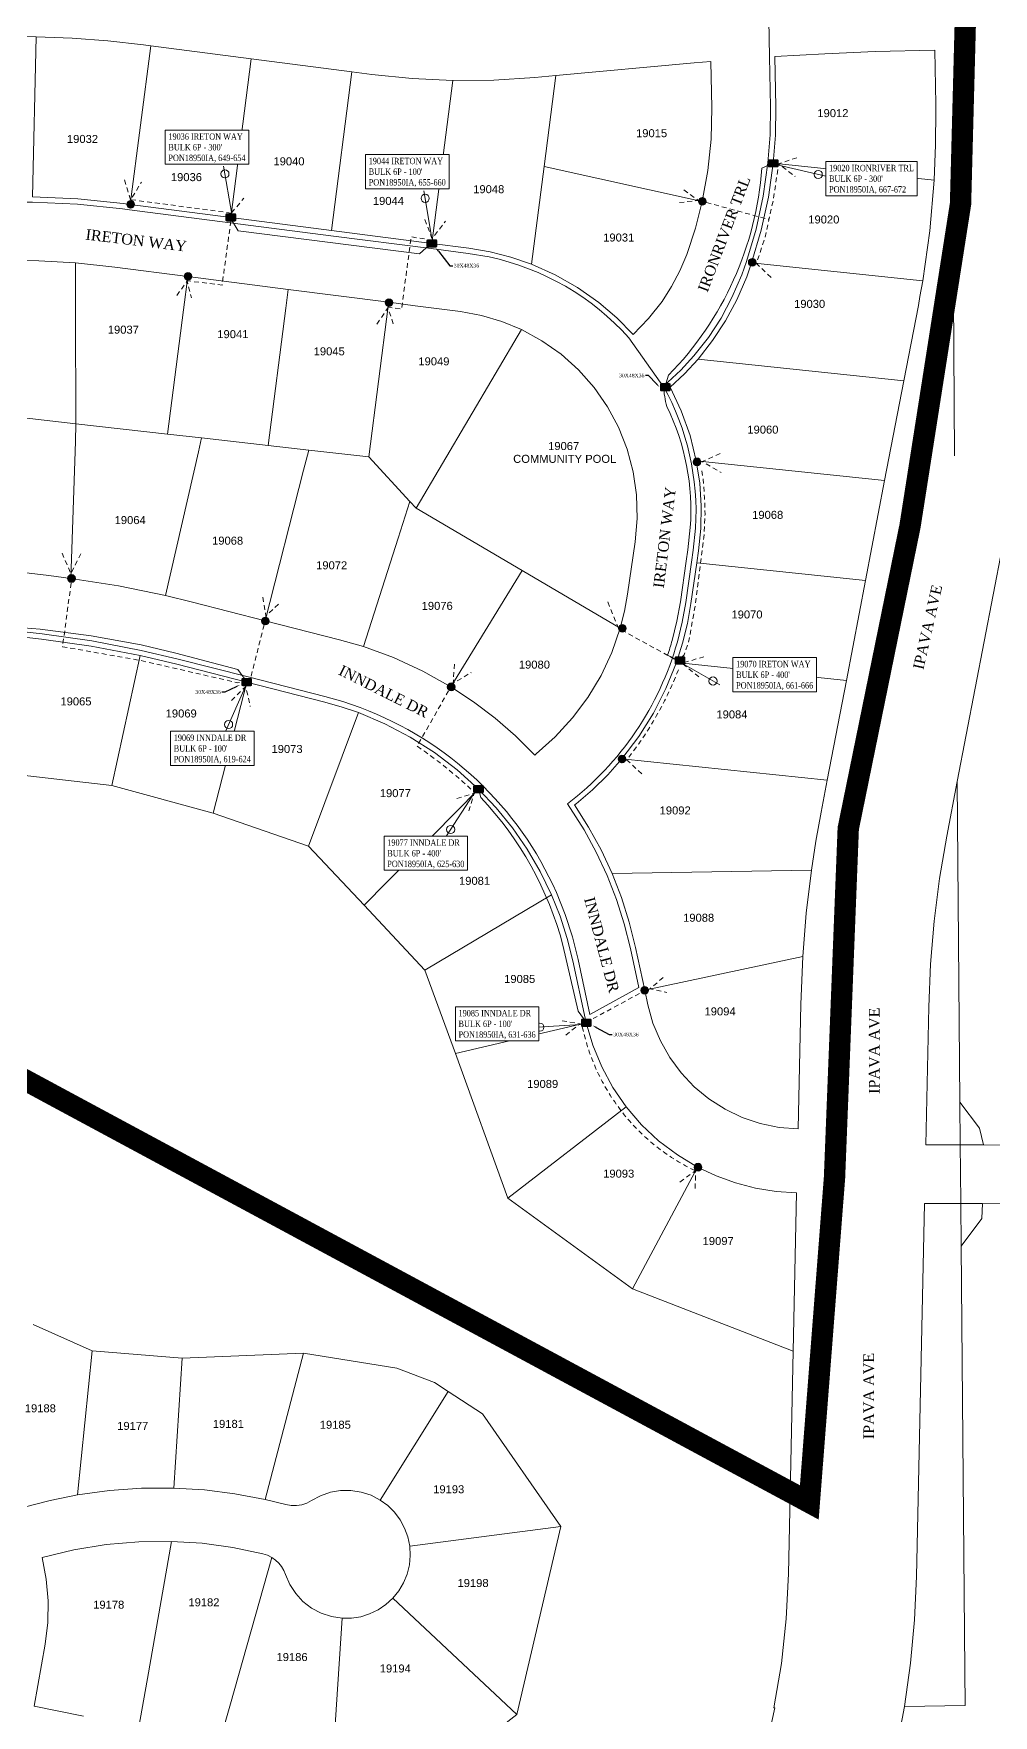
# Model space of a CAD drawing. Header units: feet. Extents: x 865220 to 2821149, y -2240498 to 944432.
# Drawn here: x 2816830 to 2817729, y 937911 to 939487 of the extents above; entities that cross this region are included whole.
import ezdxf
from ezdxf import colors
from ezdxf.entities.mleader import LeaderData, LeaderLine
from ezdxf.enums import TextEntityAlignment as Align
from ezdxf.lldxf.tags import DXFTag
from ezdxf.math import Vec2, Vec3

# ---------------------------------------------------------------- set-up
doc = ezdxf.new("R2010")
doc.units = ezdxf.units.FT
doc.header["$LTSCALE"] = 0.015
doc.header["$MEASUREMENT"] = 0
doc.linetypes.add('DASHED', pattern=[5, 3, -2])
for name, color, linetype in [('144B', 112, '144B'), ('48I', 112, '48I'), ('Dakota County Addresses', 7, 'Continuous'), ('Dakota County Parcels', 7, 'Continuous'), ('DETAIL', 7, 'Continuous'), ('DROP BURIED', 7, 'DASHED'), ('STREET NAME', 7, 'Continuous'), ('TAIL', 1, 'MST'), ('TELEPHONE STRUCT-PROP', 6, 'Continuous'), ('TERMINALS', 7, 'Continuous')]:
    doc.layers.add(name, color=color, linetype=linetype)
doc.layers.add('RUNNING LINE (UNDERGROUND)', color=10, linetype='Continuous', lineweight=40)
doc.layers.add('WORK BOUNDARY', color=110, linetype='Continuous', lineweight=40)
doc.styles.add('Dimensions 100', font='arial.ttf')
doc.styles.add('Line', font='txt.shx', dxfattribs={"height": 3})
doc.styles.add('SIMPLEX', font='times.ttf', dxfattribs={"width": 0.8})
doc.styles.get("Standard").update_dxf_attribs({"font": 'times.ttf'})
doc.styles.add('Utilities', font='arial.ttf', dxfattribs={"height": 2.5})
tags = doc.linetypes.add('144B', pattern='A,80,-5,["144B",Line,S=1.5,R=0,X=0,Y=-1.5],-24', length=109).pattern_tags.tags
tags[6] = DXFTag(74, 10)
tags = doc.linetypes.add('48I', pattern='A,80,-5,["48I",Line,S=1.5,R=0,X=0,Y=-1.5],-20', length=105).pattern_tags.tags
tags[6] = DXFTag(74, 10)
tags = doc.linetypes.add('MST', pattern='A,5,-5,5,-5,["TAIL",Line,S=1.5,R=0,X=0,Y=-1.5],-20', length=40).pattern_tags.tags
tags[10] = DXFTag(74, 10)

# ---------------------------------------------------------------- blocks, each defined once
blk = doc.blocks.new('ACMAP_ANN_TEMPLATE_Dakota County Addresses')
at = {"layer": 'Dakota County Addresses', "style": 'Dimensions 100'}
blk.add_attdef('DakotaCountyAddress', text='', height=50, dxfattribs=at).set_placement((0, 0), align=Align.CENTER)
blk = doc.blocks.new('NEW HH')
at = {"ltscale": 40, "true_color": 0xffffff}
h = blk.add_hatch(color=7, dxfattribs=at)
h.dxf.hatch_style = 1
h.paths.add_polyline_path([(-0.061, -0.031, 0.414214), (-0.046, -0.046), (0.046, -0.046, 0.414214), (0.061, -0.031), (0.061, 0.031, 0.414214), (0.046, 0.046), (-0.046, 0.046, 0.414214), (-0.061, 0.031)])
at = {"layer": 'RUNNING LINE (UNDERGROUND)', "color": 6, "lineweight": 0, "const_width": 0.005, "flags": 128}
blk.add_lwpolyline([(-0.061, 0.031), (-0.061, -0.031, 0.414214), (-0.046, -0.046), (0.046, -0.046, 0.414214), (0.061, -0.031), (0.061, 0.031, 0.414214), (0.046, 0.046), (-0.046, 0.046, 0.414214)], format="xyb", close=True, dxfattribs=at)
at = {"layer": 'TELEPHONE STRUCT-PROP', "color": 18, "true_color": 0x000000, "style": 'Utilities'}
blk.add_text('HH', height=0.05, dxfattribs=at).set_placement((0, 0), align=Align.MIDDLE_CENTER)
blk = doc.blocks.new('TERMINAL')
at = {"lineweight": 5, "ltscale": 0.5, "flags": 128}
blk.add_lwpolyline([(-0.1, -0.6), (-0.1, 44.8)], dxfattribs=at)
at = {"lineweight": 5, "ltscale": 0.5}
blk.add_circle((-0.1, 37.6), 3.83, dxfattribs=at)
blk = doc.blocks.new('Proposed FlowerPot')
at = {"lineweight": 5, "ltscale": 100, "true_color": 0xffffff}
h = blk.add_hatch(color=7, dxfattribs=at)
h.dxf.hatch_style = 1
h.paths.add_polyline_path([(-0.06, 0, 0.414214), (0, -0.06, 0.414214), (0.06, 0, 0.414214), (0, 0.06, 0.414214)])
at = {"lineweight": 5, "ltscale": 100}
blk.add_circle((0, 0), 0.0604, dxfattribs=at)
at = {"layer": 'RUNNING LINE (UNDERGROUND)', "color": 6, "lineweight": 5, "const_width": 0.00907, "flags": 128}
blk.add_lwpolyline([(-0.06, 0, -0.414214), (0, 0.06, -0.414214), (0.06, 0, -0.414214), (0, -0.06, -0.414214), (-0.06, 0)], format="xyb", dxfattribs=at)
at = {"color": 18, "linetype": 'ByBlock', "lineweight": 5, "ltscale": 100, "true_color": 0x000000, "style": 'Dimensions 100'}
blk.add_text('F', height=0.0744, dxfattribs=at).set_placement((-0.029, -0.037))

msp = doc.modelspace()

# ---------------------------------------------------------------- linework, layer by layer
at = {"layer": '144B', "lineweight": 5, "ltscale": 50, "flags": 128}
msp.add_lwpolyline([(2817522.9, 939565.7), (2817518, 939552.9), (2817519.6, 939465.5), (2817520.4, 939418.5), (2817520.1, 939392.2), (2817518.1, 939366.1), (2817513.7, 939334.8), (2817507, 939304), (2817498, 939273.7), (2817493.6, 939261.1), (2817484.4, 939239.7), (2817474.2, 939220.5), (2817462.3, 939202.3), (2817448.8, 939185.2), (2817436.4, 939171.8), (2817420.2, 939156.7, -0.141966), (2817450.3, 939023.7), (2817448.2, 939002.8), (2817446.6, 938991.7), (2817441.1, 938953.8), (2817437.8, 938935.3), (2817433.3, 938917, -0.162187), (2817330.4, 938765.2), (2817345.8, 938740.9), (2817357.3, 938719.7), (2817367.5, 938697.9), (2817376.1, 938675.6), (2817383.4, 938652.7), (2817389.2, 938629.4), (2817397, 938592.9), (2817351.3, 938567.5), (2817340.3, 938619.1), (2817334.9, 938640.4), (2817328.1, 938661.4), (2817319.9, 938681.9, 0.202417), (2817136.1, 938855.3), (2817119.7, 938861), (2817103, 938865.7), (2817030.9, 938884.1), (2816965.3, 938900.9), (2816930.9, 938909), (2816884.6, 938917.9), (2816838, 938924.5), (2816824.1, 938926.1), (2816724.8, 938937.8), (2816625.5, 938949.5), (2816564.7, 938956.6), (2816527.5, 938961.7), (2816497.1, 938966.9), (2816455.6, 938975.5), (2816414.4, 938985.8), (2816407.3, 938987.7), (2816360.5, 939000.5), (2816315.7, 939012.7), (2816284.7, 939021.2), (2816260.1, 939027), (2816235, 939031.1), (2816205, 939033.7), (2816110.1, 939039.2), (2816037, 939043.4), (2816017.9, 939045.2), (2815997.2, 939048.8), (2815976.9, 939054), (2815957, 939060.9), (2815937.7, 939069.4), (2815860.8, 939109.4), (2815851.9, 939108)], format="xyb", dxfattribs=at)
at = {"layer": '48I', "lineweight": 5, "ltscale": 50, "flags": 128}
msp.add_lwpolyline([(2817420.8, 939155.9), (2817417, 939160.5), (2817387.9, 939202, 0.158371), (2817256.8, 939277.8), (2817237.1, 939281.1), (2817202.6, 939285.6), (2817108.4, 939297.7), (2816920, 939322.1), (2816913.2, 939322.9), (2816871.1, 939327.2), (2816828.9, 939329.3), (2816792.1, 939329.3), (2816744, 939328.7), (2816735.1, 939334.2)], format="xyb", dxfattribs=at)
at = {"layer": 'Dakota County Parcels', "lineweight": 5}
for p, q in [((2816832.4, 939484.2), (2816797.6, 939484.4)), ((2816829.1, 939334.3), (2816832.4, 939484.2)), ((2816920.6, 939327), (2816939.8, 939475.8)), ((2816939.8, 939475.8), (2816933, 939476.6)), ((2817034, 939463.6), (2816939.8, 939475.8)), ((2817014.8, 939314.9), (2817034, 939463.6)), ((2817128.2, 939451.4), (2817034, 939463.6)), ((2817524.6, 939465.6), (2817525.4, 939418.5)), ((2817618.5, 939470.3), (2817674.5, 939471.8)), ((2817675.4, 939421.1), (2817674.5, 939471.8)), ((2817109, 939302.7), (2817128.2, 939451.4)), ((2817146.9, 939449), (2817128.2, 939451.4)), ((2817319.3, 939447.9), (2817299.6, 939446.1)), ((2817308.3, 939362.7), (2817319.3, 939447.9)), ((2817449.1, 939459.7), (2817319.3, 939447.9)), ((2817449.1, 939459.7), (2817464.7, 939461)), ((2817465.4, 939417.5), (2817464.7, 939461)), ((2817203.2, 939290.5), (2817222.9, 939443.4)), ((2817675.4, 939415.8), (2817675.4, 939421.1)), ((2817296.5, 939271.1), (2817308.3, 939362.7)), ((2817308.3, 939362.7), (2817456.6, 939329.9)), ((2817523.1, 939365.6), (2817673.8, 939349.7)), ((2816920.6, 939327), (2816913.8, 939327.9)), ((2817014.8, 939314.9), (2816920.6, 939327)), ((2817109, 939302.7), (2817014.8, 939314.9)), ((2817203.2, 939290.5), (2817109, 939302.7)), ((2817237.8, 939286.1), (2817203.2, 939290.5)), ((2816869.3, 939226.3), (2816869.1, 939272.2)), ((2816869.1, 939272.2), (2816906.1, 939268.4)), ((2816974.4, 939259.6), (2816906.1, 939268.4)), ((2816970.4, 939228.1), (2816974.4, 939259.6)), ((2817068.6, 939247.4), (2816974.4, 939259.6)), ((2817498.2, 939259.3), (2817489, 939237.5)), ((2817502.8, 939272.2), (2817498.2, 939259.3)), ((2817502.8, 939272.2), (2817663.2, 939255.4)), ((2817066.4, 939229.9), (2817068.6, 939247.4)), ((2817068.6, 939247.4), (2817162.8, 939235.3)), ((2817660.6, 939240.6), (2817663.2, 939255.4)), ((2816869.6, 939121.4), (2816869.3, 939226.3)), ((2816955.4, 939111.8), (2816970.4, 939228.1)), ((2817049.8, 939101.1), (2817066.4, 939229.9)), ((2817144.2, 939090.4), (2817162.4, 939231.6)), ((2817162.4, 939231.6), (2817162.8, 939235.3)), ((2817187.7, 939232.1), (2817162.8, 939235.3)), ((2817187.7, 939232.1), (2817230.1, 939226.6)), ((2817645.5, 939161.7), (2817659.1, 939232.4)), ((2817659.1, 939232.4), (2817660.6, 939240.6)), ((2817691.9, 939241.2), (2817693.1, 939091.4)), ((2817188.6, 939042.2), (2817287.2, 939209.8)), ((2817695.6, 938786.1), (2817776.9, 939209.8)), ((2817452.6, 939181.9), (2817645.5, 939161.7)), ((2817627.5, 939068.1), (2817645.5, 939161.7)), ((2816869.6, 939121.4), (2816779.8, 939131.6)), ((2816955.4, 939111.8), (2816869.6, 939121.4)), ((2816987.4, 939108.1), (2816955.4, 939111.8)), ((2817049.8, 939101.1), (2816987.4, 939108.1)), ((2817087.8, 939096.8), (2817049.8, 939101.1)), ((2817087.8, 939096.8), (2817144.2, 939090.4)), ((2817182.7, 939048.6), (2817144.2, 939090.4)), ((2817451, 939086.6), (2817627.5, 939068.1)), ((2817609.6, 938974.5), (2817627.5, 939068.1)), ((2817182.7, 939048.6), (2817188.6, 939042.2)), ((2817188.6, 939042.2), (2817287.7, 938983.9)), ((2817393.8, 939010.8), (2817386.6, 938961.6)), ((2817451.5, 938991), (2817446, 938953)), ((2817453.2, 939002.2), (2817451.5, 938991)), ((2817451.5, 938991), (2817609.6, 938974.5)), ((2816844.4, 938979.1), (2816763, 938988.7)), ((2816844.4, 938979.1), (2816864.9, 938976.5)), ((2817221, 938874.9), (2817287.7, 938983.9)), ((2817287.7, 938983.9), (2817379.7, 938929.8)), ((2817591.6, 938880.8), (2817609.6, 938974.5)), ((2816953.6, 938960.3), (2816978.9, 938954.1)), ((2817047, 938936.8), (2816978.9, 938954.1)), ((2817116.5, 938919), (2817047, 938936.8)), ((2816837.4, 938919.5), (2816823.5, 938921.2)), ((2817139, 938912.5), (2817116.5, 938919)), ((2816929.8, 938904.1), (2816903.4, 938782.4)), ((2816964.1, 938896), (2816929.8, 938904.1)), ((2817029.7, 938879.3), (2816964.1, 938896)), ((2817432.3, 938897.5), (2817591.6, 938880.8)), ((2817029.7, 938879.3), (2816998.3, 938756.3)), ((2817101.7, 938860.9), (2817029.7, 938879.3)), ((2817573.7, 938787.2), (2817591.6, 938880.8)), ((2817087.7, 938725.5), (2817134.4, 938850.6)), ((2817300.9, 938812), (2817299.6, 938810.9)), ((2817381.3, 938807.4), (2817573.7, 938787.2)), ((2816808.4, 938793.1), (2816903.4, 938782.4)), ((2817567.9, 938757.3), (2817573.7, 938787.2)), ((2817695.6, 938786.1), (2817685.8, 938734.7)), ((2816903.4, 938782.4), (2816998.3, 938756.3)), ((2817139.7, 938670), (2817246.9, 938779)), ((2817087.7, 938725.5), (2816998.3, 938756.3)), ((2817338.4, 938765.2), (2817337, 938764.1)), ((2817139.7, 938670), (2817087.7, 938725.5)), ((2817372.1, 938699.8), (2817558.9, 938702.8)), ((2817196.7, 938609.2), (2817315.3, 938679.9)), ((2817196.7, 938609.2), (2817139.7, 938670)), ((2817394, 938630.5), (2817402.7, 938590.3)), ((2817335.4, 938617.9), (2817346.9, 938564.1)), ((2817402.7, 938590.3), (2817550.7, 938622.1)), ((2817550.7, 938622.1), (2817548.9, 938577.3)), ((2817225.2, 938531), (2817196.7, 938609.2)), ((2817402.7, 938590.3), (2817405.6, 938576.6)), ((2817346.9, 938564.1), (2817347.9, 938559.9)), ((2817548.9, 938577.3), (2817546.3, 938460.3)), ((2817668.8, 938574.7), (2817666, 938445.3)), ((2817225.2, 938531), (2817347.9, 938559.9)), ((2817274.4, 938395.5), (2817225.2, 938531)), ((2817698.1, 938485.3), (2817716.4, 938461.1)), ((2817274.4, 938395.5), (2817385.4, 938481)), ((2817720, 938445.3), (2817716.4, 938461.1)), ((2817698.4, 938445.3), (2817666, 938445.3)), ((2817698.4, 938445.3), (2817698.6, 938420.3)), ((2817720, 938445.3), (2817698.4, 938445.3)), ((2817766.3, 938445.2), (2817720, 938445.3)), ((2817391.2, 938310.4), (2817452.1, 938424.6)), ((2817698.6, 938420.3), (2817698.9, 938390.3)), ((2817391.2, 938310.4), (2817274.4, 938395.5)), ((2817545, 938400.3), (2817541.8, 938252.1)), ((2817664.8, 938390.3), (2817657.3, 938040.7)), ((2817664.8, 938390.3), (2817698.9, 938390.3)), ((2817719.2, 938390.3), (2817698.9, 938390.3)), ((2817699.2, 938350.3), (2817718.7, 938376.5)), ((2817719.2, 938390.3), (2817718.7, 938376.5)), ((2817719.2, 938390.3), (2817775, 938390.2)), ((2817541.8, 938252.1), (2817391.2, 938310.4)), ((2816829.6, 938276.9), (2816885, 938252.2)), ((2816885, 938252.2), (2816871.2, 938117.2)), ((2816885, 938252.2), (2816969.1, 938245.4)), ((2816969.1, 938245.4), (2817083, 938250.2)), ((2817083, 938250.2), (2817047, 938112.9)), ((2817083, 938250.2), (2817170.5, 938236.2)), ((2817541.8, 938252.1), (2817537.7, 938058.1)), ((2816969.1, 938245.4), (2816961.3, 938123.6)), ((2817170.5, 938236.2), (2817205.6, 938222.5)), ((2817205.6, 938222.5), (2817218.5, 938214.1)), ((2817218.5, 938214.1), (2817154.8, 938112.4)), ((2817218.5, 938214.1), (2817250.5, 938193.3)), ((2817250.5, 938193.3), (2817324.2, 938087.6)), ((2817047, 938112.9), (2817066.3, 938108.2)), ((2817324.2, 938087.6), (2817182.4, 938069.2)), ((2817324.2, 938087.6), (2817282.8, 937911.4)), ((2817537.7, 938058.1), (2817537.3, 938043.3)), ((2817282.8, 937911.4), (2817166.7, 938020.5)), ((2816830.5, 937919.1), (2816840.7, 937977.3)), ((2817702.5, 937952.7), (2817702.8, 937919.7)), ((2816830.5, 937919.1), (2816876.8, 937909.7)), ((2817524.5, 937917.6), (2817523.8, 937917.6)), ((2817702.8, 937919.7), (2817646, 937919)), ((2817282.8, 937911.4), (2817169.8, 937823.3))]:
    msp.add_line(p, q, dxfattribs=at)
for points in [[(2816933, 939476.6), (2816899.5, 939480.4), (2816866, 939482.9), (2816832.4, 939484.2)], [(2817524.6, 939465.6), (2817571.5, 939468.3), (2817618.5, 939470.3)], [(2817222.9, 939443.4), (2817184.8, 939445.2), (2817146.9, 939449)], [(2817299.6, 939446.1), (2817261.3, 939443.7), (2817222.9, 939443.4)], [(2817465.4, 939417.5), (2817464.8, 939388.1), (2817461.8, 939358.8), (2817456.6, 939329.9)], [(2817525.4, 939418.5), (2817525.1, 939392), (2817523.1, 939365.6)], [(2817673.8, 939349.7), (2817675.2, 939382.8), (2817675.4, 939415.8)], [(2817523.1, 939365.6), (2817518.6, 939334), (2817511.8, 939302.8), (2817502.8, 939272.2)], [(2817663.2, 939255.4), (2817669.7, 939302.4), (2817673.8, 939349.7)], [(2816913.8, 939327.9), (2816871.5, 939332.2), (2816829.1, 939334.3)], [(2817456.6, 939329.9), (2817450.2, 939304.8), (2817442, 939280.2)], [(2816800.6, 939274.4), (2816834.9, 939274.1), (2816869.1, 939272.2)], [(2817237.8, 939286.1), (2817257.7, 939282.7), (2817277.3, 939277.7), (2817296.5, 939271.1)], [(2817442, 939280.2), (2817435.6, 939264.9), (2817427.8, 939250.2), (2817418.9, 939236.2)], [(2817296.5, 939271.1), (2817318.7, 939261.2), (2817339.8, 939249.2), (2817359.7, 939235.2)], [(2817230.1, 939226.6), (2817249.7, 939223), (2817268.8, 939217.4), (2817287.2, 939209.8)], [(2817359.7, 939235.2), (2817376.4, 939220.9), (2817391.8, 939205.2)], [(2817418.9, 939236.2), (2817406.2, 939220), (2817391.8, 939205.2)], [(2817489, 939237.5), (2817478.5, 939217.9), (2817466.3, 939199.4), (2817452.6, 939181.9)], [(2817287.2, 939209.8), (2817306.4, 939199.3), (2817324.4, 939186.6), (2817340.7, 939171.9), (2817355.2, 939155.5), (2817367.8, 939137.4), (2817378.2, 939118.1), (2817386.2, 939097.6), (2817391.9, 939076.4), (2817395.1, 939054.7), (2817395.7, 939032.7), (2817393.8, 939010.8)], [(2817452.6, 939181.9), (2817440, 939168.3), (2817426.4, 939155.6)], [(2817426.4, 939155.6), (2817436.9, 939133.5), (2817445.1, 939110.4), (2817451, 939086.6)], [(2816864.9, 938976.5), (2816869.1, 939104.8), (2816869.6, 939121.4)], [(2816953.6, 938960.3), (2816984.5, 939095.2), (2816987.4, 939108.1)], [(2817047, 938936.8), (2817083, 939077.9), (2817087.8, 939096.8)], [(2817451, 939086.6), (2817454.3, 939065.6), (2817455.7, 939044.5), (2817455.3, 939023.3), (2817453.2, 939002.2)], [(2817182.7, 939048.6), (2817171.7, 939014.2), (2817139, 938912.5)], [(2816864.9, 938976.5), (2816909.4, 938969.4), (2816953.6, 938960.3)], [(2817386.6, 938961.6), (2817383.7, 938945.6), (2817379.7, 938929.8)], [(2817446, 938953), (2817442.7, 938934.2), (2817438.1, 938915.7), (2817432.3, 938897.5)], [(2817379.7, 938929.8), (2817371.9, 938907.1), (2817361.7, 938885.4), (2817349.4, 938864.8), (2817335.1, 938845.6), (2817318.8, 938827.9), (2817300.9, 938812)], [(2816929.8, 938904.1), (2816883.8, 938912.9), (2816837.4, 938919.5)], [(2817221, 938874.9), (2817194.7, 938889.6), (2817167.3, 938902.2), (2817139, 938912.5)], [(2817432.3, 938897.5), (2817422.6, 938873.4), (2817410.8, 938850.2), (2817397, 938828.1), (2817381.3, 938807.4)], [(2817299.6, 938810.9), (2817281.6, 938828.8), (2817262.4, 938845.5), (2817242.2, 938860.9), (2817221, 938874.9)], [(2817134.4, 938850.6), (2817118.2, 938856.2), (2817101.7, 938860.9)], [(2817134.4, 938850.6), (2817159.1, 938840.2), (2817182.9, 938827.7), (2817205.6, 938813.3), (2817226.9, 938797), (2817246.9, 938779)], [(2817381.3, 938807.4), (2817368, 938792.3), (2817353.6, 938778.2), (2817338.4, 938765.2)], [(2817695.6, 938786.1), (2817698.1, 938485.3), (2817698.4, 938445.3)], [(2817246.9, 938779), (2817263.5, 938761.4), (2817278.7, 938742.6), (2817292.5, 938722.6), (2817304.7, 938701.7), (2817315.3, 938679.9)], [(2817372.1, 938699.8), (2817361.8, 938722), (2817350.1, 938743.4), (2817337, 938764.1)], [(2817558.9, 938702.8), (2817563.1, 938730.1), (2817567.9, 938757.3)], [(2817685.8, 938734.7), (2817679, 938695), (2817673.9, 938655.1), (2817670.5, 938614.9), (2817668.8, 938574.7)], [(2817394, 938630.5), (2817388.2, 938654.1), (2817380.9, 938677.2), (2817372.1, 938699.8)], [(2817550.7, 938622.1), (2817554.1, 938662.5), (2817558.9, 938702.8)], [(2817315.3, 938679.9), (2817323.4, 938659.7), (2817330.1, 938639), (2817335.4, 938617.9)], [(2817405.6, 938576.6), (2817410.4, 938559.4), (2817417.3, 938542.9), (2817426.1, 938527.3), (2817436.7, 938512.9), (2817449, 938499.9), (2817462.8, 938488.5), (2817477.9, 938478.9), (2817494, 938471.1), (2817511, 938465.4), (2817528.5, 938461.8), (2817546.3, 938460.3)], [(2817347.9, 938559.9), (2817354, 938538.8), (2817362.4, 938518.5), (2817372.9, 938499.1), (2817385.4, 938481)], [(2817385.4, 938481), (2817399.7, 938464.3), (2817415.7, 938449.3), (2817433.3, 938436), (2817452.1, 938424.6)], [(2817452.1, 938424.6), (2817469.6, 938416.3), (2817487.8, 938409.7), (2817506.6, 938404.8), (2817525.7, 938401.7), (2817545, 938400.3)], [(2817698.9, 938390.3), (2817699.2, 938350.3), (2817702.5, 937952.7)], [(2816871.2, 938117.2), (2816901.1, 938121.4), (2816931.2, 938123.5), (2816961.3, 938123.6)], [(2816961.3, 938123.6), (2816990.1, 938121.9), (2817018.7, 938118.3), (2817047, 938112.9)], [(2816819.9, 938105.3), (2816845.4, 938112), (2816871.2, 938117.2)], [(2817090.4, 938112), (2817085.9, 938109.6), (2817081.2, 938108), (2817076.2, 938107.2), (2817071.2, 938107.3), (2817066.3, 938108.2)], [(2817090.4, 938112), (2817098.9, 938116.5), (2817108.1, 938119.7), (2817117.7, 938121.3), (2817127.4, 938121.4), (2817137, 938119.9), (2817146.2, 938116.9), (2817154.8, 938112.4)], [(2817154.8, 938112.4), (2817161.9, 938107.2), (2817168.2, 938101), (2817173.4, 938093.9), (2817177.6, 938086.2), (2817180.7, 938077.9), (2817182.4, 938069.2)], [(2816838, 938058.5), (2816867.8, 938065.7), (2816898, 938070.7), (2816928.6, 938073.4), (2816959.2, 938073.7)], [(2816928.3, 937897.9), (2816936.6, 937945.2), (2816959.2, 938073.7)], [(2816959.2, 938073.7), (2816988, 938071.9), (2817016.6, 938068), (2817044.8, 938062.1)], [(2817044.8, 938062.1), (2817049.2, 938060.7), (2817053.3, 938058.6)], [(2817182.4, 938069.2), (2817182.9, 938060.4), (2817182.1, 938051.7), (2817180, 938043.1), (2817176.7, 938034.9), (2817172.2, 938027.4), (2817166.7, 938020.5)], [(2816840.7, 937977.3), (2816843.2, 937997.6), (2816843.6, 938018), (2816841.9, 938038.4), (2816838, 938058.5)], [(2817053.3, 938058.6), (2817014.5, 937921.5), (2817002.4, 937878.5)], [(2817053.3, 938058.6), (2817056.7, 938056.1), (2817059.7, 938053.3), (2817062.3, 938050), (2817064.4, 938046.4), (2817066, 938042.5)], [(2817119, 938001.7), (2817109, 938003.2), (2817099.4, 938006.4), (2817090.5, 938011.1), (2817082.4, 938017.3), (2817075.6, 938024.7), (2817070.1, 938033.2), (2817066, 938042.5)], [(2817537.3, 938043.3), (2817535.2, 938001.1), (2817530.7, 937959.2), (2817523.8, 937917.6)], [(2817657.3, 938040.7), (2817655.5, 938000), (2817651.7, 937959.4), (2817646, 937919)], [(2817166.7, 938020.5), (2817160.2, 938014.5), (2817152.9, 938009.6), (2817144.9, 938005.8), (2817136.5, 938003.1), (2817127.8, 938001.8), (2817119, 938001.7)], [(2817108.8, 937845.3), (2817111.8, 937891.7), (2817113.7, 937920.8), (2817119, 938001.7)], [(2817486.9, 937788.5), (2817498.5, 937820.1), (2817508.7, 937852.2), (2817517.4, 937884.7), (2817524.5, 937917.6)], [(2817573.9, 937687.7), (2817590.4, 937724.7), (2817605.2, 937762.4), (2817618.1, 937800.8), (2817629.3, 937839.8), (2817638.6, 937879.2), (2817646, 937919)]]:
    msp.add_lwpolyline(points, dxfattribs=at)
at = {"layer": 'DROP BURIED', "lineweight": 5, "ltscale": 100, "flags": 128}
for points in [[(2817545.2, 939370.9), (2817528, 939365.1), (2817543.8, 939353.2)], [(2817521.1, 939258.6), (2817507.3, 939271.7), (2817515.4, 939296.3), (2817523.1, 939331), (2817528.1, 939365)], [(2816915.2, 939350), (2816920.9, 939331.3), (2816931, 939347.9)], [(2817435.1, 939328.8), (2817452.8, 939330.9), (2817438.5, 939341.3)], [(2817015.1, 939319), (2816920.7, 939331.6)], [(2817015.5, 939319.1), (2817026.9, 939332.8)], [(2817460.6, 939328.9), (2817518.5, 939313.1)], [(2817014.8, 939311.4), (2817006.6, 939251.4), (2816973.4, 939255.5)], [(2817196.6, 939312.8), (2817203.3, 939295.2), (2817216.1, 939311.4)], [(2817202.5, 939290.6), (2817196.7, 939294.6), (2817183.7, 939296.7), (2817174.9, 939229), (2817162.6, 939230.6)], [(2816964.3, 939241.6), (2816973.8, 939255.4), (2816977.9, 939239.5)], [(2817151.7, 939214.7), (2817162, 939230.2), (2817167.8, 939212.9)], [(2817473.4, 939093.5), (2817456.6, 939086), (2817474.3, 939075.6)], [(2817432.3, 938897.9), (2817439.6, 938904.9), (2817443.8, 938916.8), (2817449.4, 938947.6), (2817458.1, 939014.7), (2817459.2, 939036.5), (2817458.7, 939052.2), (2817457.4, 939069.4), (2817455.8, 939078.9)], [(2816856.7, 939000.2), (2816864.9, 938980.9), (2816874.1, 938999.4)], [(2816865.1, 938972), (2816857.1, 938912.4), (2816930.4, 938899.5), (2817021, 938878.7), (2817026.7, 938879.1)], [(2817044.8, 938958.9), (2817047.7, 938941), (2817061.4, 938954.4)], [(2817437.5, 938897), (2817378.1, 938929.7), (2817367.5, 938955.5)], [(2817046, 938932.8), (2817033.5, 938883.7)], [(2817224.5, 938896.2), (2817223.1, 938878.2), (2817240.1, 938888.2)], [(2817458.2, 938903), (2817437.5, 938897), (2817454.7, 938883)], [(2817015.5, 938862), (2817028.8, 938875.2), (2817033, 938856.4)], [(2817226.6, 938770.1), (2817242.8, 938775.1), (2817237.9, 938758.7)], [(2817419.9, 938602.3), (2817407.5, 938591.8), (2817423.4, 938588.4)], [(2817397.7, 938587.4), (2817352.5, 938562.8)], [(2817325.2, 938561.8), (2817342.2, 938558.9), (2817328.7, 938548.4)], [(2817435.7, 938410.6), (2817450.2, 938421.2), (2817450, 938404.3)]]:
    msp.add_lwpolyline(points, dxfattribs=at)
for points in [[(2817399.9, 938793.3), (2817385.7, 938806.4, 0.078688), (2817435.1, 938893.2)], [(2817218.9, 938871.1), (2817189.3, 938819.2, -0.03863), (2817241.4, 938777.4)], [(2817344, 938556), (2817348.4, 938539.9, 0.21014), (2817449.9, 938421.2)]]:
    msp.add_lwpolyline(points, format="xyb", dxfattribs=at)
at = {"layer": 'TAIL', "lineweight": 5, "ltscale": 50, "flags": 128}
for points in [[(2817014.5, 939314.2), (2817021.6, 939302.2), (2817191.6, 939280.6), (2817203.9, 939291.8)], [(2816624.4, 938944.6), (2816632.6, 938951.9), (2816812.7, 938930.9), (2816836.1, 938929), (2816883.9, 938922.5), (2816930.9, 938914.3), (2816963.4, 938906.3), (2817021.4, 938891.1), (2817029.9, 938879.4)]]:
    msp.add_lwpolyline(points, dxfattribs=at)
msp.add_lwpolyline([(2817420.3, 939156.4, 0.048837), (2817423.4, 939137.6, -0.132122), (2817445.4, 939024.1), (2817443.2, 939003.4), (2817441.6, 938992.5), (2817436.1, 938954.6), (2817432.9, 938936.3), (2817428.4, 938918.3, -0.012765), (2817424.1, 938904.4, -0.012765), (2817433.6, 938899.1, -0.012765)], format="xyb", dxfattribs=at)
at = {"layer": 'WORK BOUNDARY', "lineweight": 100, "const_width": 20}
msp.add_lwpolyline([(2814296.3, 939460.6), (2814629, 939485.4), (2814824, 939480.2), (2815132.9, 939473.6), (2815390.7, 939473.6), (2815330.2, 939359.4), (2815480.5, 939077.8), (2815994.7, 938801.5), (2816614.4, 938618.1), (2817556.9, 938110.2), (2817580.5, 938414.4), (2817593.4, 938742.1), (2817651.3, 939025.7), (2817698.6, 939327.5), (2817716.3, 939998.6), (2817712.4, 940436.2), (2817712.4, 940737.6)], dxfattribs=at)

# ---------------------------------------------------------------- block references
at = {"lineweight": 5}
for name, p, xscale, yscale, zscale in [('NEW HH', (2817523.1, 939365.6), 80, 80, 40), ('Proposed FlowerPot', (2816920.9, 939327.1), 60, 60, 30), ('Proposed FlowerPot', (2817456.6, 939330), 60, 60, 30), ('NEW HH', (2817014.8, 939314.9), 80, 80, 40), ('NEW HH', (2817203.2, 939290.5), 80, 80, 40), ('Proposed FlowerPot', (2817503.4, 939272.8), 60, 60, 30), ('Proposed FlowerPot', (2816974.6, 939259.6), 60, 60, 30), ('Proposed FlowerPot', (2817163, 939234.9), 60, 60, 30), ('NEW HH', (2817422, 939155.7), 80, 80, 40), ('Proposed FlowerPot', (2817451.7, 939085.7), 60, 60, 30), ('Proposed FlowerPot', (2816865.5, 938976.4), 60, 60, 30), ('Proposed FlowerPot', (2817047.2, 938936.6), 60, 60, 30), ('Proposed FlowerPot', (2817381.7, 938929.7), 60, 60, 30), ('NEW HH', (2817435.7, 938899.5), 80, 80, 40), ('NEW HH', (2817029.7, 938879.3), 80, 80, 40), ('Proposed FlowerPot', (2817221.3, 938874.8), 60, 60, 30), ('Proposed FlowerPot', (2817381.3, 938807.1), 60, 60, 30), ('NEW HH', (2817246.9, 938779), 80, 80, 40), ('Proposed FlowerPot', (2817402.7, 938590.3), 60, 60, 30), ('NEW HH', (2817347.9, 938559.9), 80, 80, 40), ('Proposed FlowerPot', (2817452.6, 938424.5), 60, 60, 30)]:
    msp.add_blockref(name, p, dxfattribs=dict(at, xscale=xscale, yscale=yscale, zscale=zscale))
at = {"layer": 'Dakota County Addresses', "lineweight": 5, "xscale": 0.15, "yscale": 0.15, "zscale": 0.15}
for p, values in [((2817579, 939408.9), {'DakotaCountyAddress': '19012'}), ((2816875.8, 939384.7), {'DakotaCountyAddress': '19032'}), ((2817409.1, 939390.1), {'DakotaCountyAddress': '19015'}), ((2817069.3, 939363.7), {'DakotaCountyAddress': '19040'}), ((2816973.2, 939348.9), {'DakotaCountyAddress': '19036'}), ((2817256.5, 939337.6), {'DakotaCountyAddress': '19048'}), ((2817162.5, 939326.6), {'DakotaCountyAddress': '19044'}), ((2817570.5, 939309.2), {'DakotaCountyAddress': '19020'}), ((2817378.3, 939292.3), {'DakotaCountyAddress': '19031'}), ((2817557.2, 939230.1), {'DakotaCountyAddress': '19030'}), ((2816914.1, 939205.9), {'DakotaCountyAddress': '19037'}), ((2817016.7, 939201.7), {'DakotaCountyAddress': '19041'}), ((2817107, 939185.6), {'DakotaCountyAddress': '19045'}), ((2817205.1, 939176.2), {'DakotaCountyAddress': '19049'}), ((2817513.4, 939112.2), {'DakotaCountyAddress': '19060'}), ((2817326.7, 939096.8), {'DakotaCountyAddress': '19067'}), ((2817327.7, 939084.8), {'DakotaCountyAddress': 'COMMUNITY POOL'}), ((2817517.9, 939032.3), {'DakotaCountyAddress': '19068'}), ((2816920.5, 939027.4), {'DakotaCountyAddress': '19064'}), ((2817011.8, 939008.1), {'DakotaCountyAddress': '19068'}), ((2817109.3, 938985), {'DakotaCountyAddress': '19072'}), ((2817208.2, 938947), {'DakotaCountyAddress': '19076'}), ((2817498.5, 938938.9), {'DakotaCountyAddress': '19070'}), ((2817299.3, 938891.9), {'DakotaCountyAddress': '19080'}), ((2816869.7, 938857.4), {'DakotaCountyAddress': '19065'}), ((2816968.3, 938846.1), {'DakotaCountyAddress': '19069'}), ((2817484.4, 938845.2), {'DakotaCountyAddress': '19084'}), ((2817067.5, 938812.8), {'DakotaCountyAddress': '19073'}), ((2817169, 938771.4), {'DakotaCountyAddress': '19077'}), ((2817431.2, 938755.2), {'DakotaCountyAddress': '19092'}), ((2817243.2, 938689.2), {'DakotaCountyAddress': '19081'}), ((2817453.2, 938654.6), {'DakotaCountyAddress': '19088'}), ((2817285.5, 938597.2), {'DakotaCountyAddress': '19085'}), ((2817473.3, 938566.8), {'DakotaCountyAddress': '19094'}), ((2817307, 938498.8), {'DakotaCountyAddress': '19089'}), ((2817378.3, 938414.7), {'DakotaCountyAddress': '19093'}), ((2817471.5, 938351.5), {'DakotaCountyAddress': '19097'}), ((2816836.3, 938194.7), {'DakotaCountyAddress': '19188'}), ((2816922.9, 938178.2), {'DakotaCountyAddress': '19177'}), ((2817012.5, 938180.1), {'DakotaCountyAddress': '19181'}), ((2817112.7, 938179.3), {'DakotaCountyAddress': '19185'}), ((2817219, 938118.8), {'DakotaCountyAddress': '19193'}), ((2817241.8, 938030.9), {'DakotaCountyAddress': '19198'}), ((2816900.4, 938010.6), {'DakotaCountyAddress': '19178'}), ((2816989.6, 938012.8), {'DakotaCountyAddress': '19182'}), ((2817072.2, 937961.5), {'DakotaCountyAddress': '19186'}), ((2817168.9, 937950.8), {'DakotaCountyAddress': '19194'})]:
    msp.add_blockref('ACMAP_ANN_TEMPLATE_Dakota County Addresses', p, dxfattribs=at).add_auto_attribs(values)
at = {"layer": 'TERMINALS', "lineweight": 5, "ltscale": 0.5, "xscale": -1}
for p, rotation in [((2817015.4, 939318.6), 9.564683292135898), ((2817528.7, 939363.9), 256.7026165772788), ((2817203.1, 939295.7), 9.564683292135898), ((2817434.2, 938899.1), 240), ((2817028, 938873.8), 156.1305334497565), ((2817241.3, 938772.6), 147.0178296662161), ((2817341.9, 938558.2), 93.80105699314089)]:
    msp.add_blockref('TERMINAL', p, dxfattribs=dict(at, rotation=rotation))

# ---------------------------------------------------------------- texts
at = {"layer": 'STREET NAME', "lineweight": 5, "ltscale": 40, "char_height": 10, "attachment_point": 1}
for s, insert, rotation in [('IRONRIVER TRL', (2817452.1, 939247.6), 69.257), ('IRETON WAY', (2816879.5, 939304.1), 353.1391), ('IRETON WAY', (2817410.6, 938968.2), 83.1391), ('IPAVA AVE', (2817653.9, 938892.5), 77.1831), ('INNDALE DR', (2817119.3, 938895.7), 333.3147), ('INNDALE DR', (2817355.4, 938678.7), 284.8908), ('IPAVA AVE', (2817612.7, 938493.2), 90), ('IPAVA AVE', (2817607.6, 938169.5), 90)]:
    msp.add_mtext(s, dxfattribs=dict(at, insert=insert, rotation=rotation))

# ---------------------------------------------------------------- next in the draw order: texts
at = {"layer": 'TERMINALS', "lineweight": 5, "ltscale": 0.5, "char_height": 6, "attachment_point": 1, "style": 'SIMPLEX', "bg_fill": 19, "box_fill_scale": 1.5, "bg_fill_color": 256, "bg_fill_transparency": 0}
for s, insert in [("19036 IRETON WAY\\PBULK 6P - 300'\\PPON18950IA, 649-654", (2816956.3, 939393.7)), ("19044 IRETON WAY\\PBULK 6P - 100'\\PPON18950IA, 655-660", (2817144, 939370.8)), ("19020 IRONRIVER TRL\\PBULK 6P - 300'\\PPON18950IA, 667-672", (2817575.4, 939364.2)), ("19070 IRETON WAY\\PBULK 6P - 400'\\PPON18950IA, 661-666", (2817488.3, 938899.2)), ("19069 INNDALE DR\\PBULK 6P - 100'\\PPON18950IA, 619-624", (2816961.3, 938830.1)), ("19077 INNDALE DR\\PBULK 6P - 400'\\PPON18950IA, 625-630", (2817161.4, 938731.8)), ("19085 INNDALE DR\\PBULK 6P - 100'\\PPON18950IA, 631-636", (2817228.2, 938571.9))]:
    msp.add_mtext(s, dxfattribs=dict(at, insert=insert))

# ---------------------------------------------------------------- next in the draw order: leaders
at = {"layer": 'DETAIL', "lineweight": 5, "ltscale": 5}
ml = msp.add_multileader_mtext('Standard', dxfattribs=at)
ml.set_content('30X48X36', color=256)
ml.set_leader_properties()
ml.build(insert=Vec2(0, 0))
ml.multileader.update_dxf_attribs({"has_text_frame": 1, "text_left_attachment_type": 2, "text_right_attachment_type": 2, "dogleg_length": 3})
ctx = ml.context
ctx.base_point, ctx.char_height, ctx.landing_gap_size, ctx.plane_origin = Vec3(2817222.9, 939269.6), 3.5, 1.5, Vec3(2817250.1, 939299.5)
ctx.left_attachment, ctx.right_attachment, ctx.text_align_type = 2, 2, 1
notes = []
notes.append((ctx, [(1, (1, 1, 0), (2817219.9, 939269.6), (1, 0), 3, [(0, [(2817206.8, 939286.3)], 0, [])])]))
ctx.mtext.insert, ctx.mtext.alignment, ctx.mtext.flow_direction = Vec3(2817235.6, 939271.4), 2, 5
ctx.mtext.has_bg_fill, ctx.mtext.bg_color, ctx.mtext.bg_scale_factor, ctx.mtext.bg_transparency, ctx.mtext.use_window_bg_color = 1, -1027028792, 1.5, 0, 1
ml = msp.add_multileader_mtext('Standard', dxfattribs=at)
ml.set_content('30X48X36', color=256)
ml.set_leader_properties()
ml.build(insert=Vec2(0, 0))
ml.multileader.update_dxf_attribs({"has_text_frame": 1, "text_left_attachment_type": 2, "text_right_attachment_type": 2, "dogleg_length": 3})
ctx = ml.context
ctx.base_point, ctx.char_height, ctx.landing_gap_size, ctx.plane_origin = Vec3(2817377.7, 939166.7), 3.5, 1.5, Vec3(2817404.1, 939195.4)
ctx.left_attachment, ctx.right_attachment, ctx.text_align_type = 2, 2, 1
notes.append((ctx, [(0, (1, 1, 0), (2817406.3, 939166.7), (-1, 0), 3, [(0, [(2817416.5, 939155.8)], 0, [])])]))
ctx.mtext.insert, ctx.mtext.alignment, ctx.mtext.flow_direction = Vec3(2817390.5, 939168.5), 2, 5
ctx.mtext.has_bg_fill, ctx.mtext.bg_color, ctx.mtext.bg_scale_factor, ctx.mtext.bg_transparency, ctx.mtext.use_window_bg_color = 1, -1027028792, 1.5, 0, 1
ml = msp.add_multileader_mtext('Standard', dxfattribs=at)
ml.set_content('30X48X36', color=256)
ml.set_leader_properties()
ml.build(insert=Vec2(0, 0))
ml.multileader.update_dxf_attribs({"has_text_frame": 1, "text_left_attachment_type": 2, "text_right_attachment_type": 2, "dogleg_length": 3})
ctx = ml.context
ctx.base_point, ctx.char_height, ctx.landing_gap_size, ctx.plane_origin = Vec3(2816980.8, 938869.9), 3.5, 1.5, Vec3(2817009.7, 938885.3)
ctx.left_attachment, ctx.right_attachment, ctx.text_align_type = 2, 2, 1
notes.append((ctx, [(0, (1, 1, 0), (2817009.3, 938869.9), (-1, 0), 3, [(0, [(2817023.4, 938876.7)], 0, [])])]))
ctx.mtext.insert, ctx.mtext.alignment, ctx.mtext.flow_direction = Vec3(2816993.5, 938871.7), 2, 5
ctx.mtext.has_bg_fill, ctx.mtext.bg_color, ctx.mtext.bg_scale_factor, ctx.mtext.bg_transparency, ctx.mtext.use_window_bg_color = 1, -1027028792, 1.5, 0, 1
for ctx, leaders in notes:
    for number, flags, end, landing, length, lines in leaders:
        leader = LeaderData()
        leader.index, (leader.has_last_leader_line, leader.has_dogleg_vector, leader.attachment_direction) = number, flags
        leader.last_leader_point, leader.dogleg_vector, leader.dogleg_length = Vec3(end), Vec3(landing), length
        for number, points, colour, breaks in lines:
            line = LeaderLine()
            line.index, line.vertices, line.color, line.breaks = number, Vec3.list(points), colors.encode_raw_color(colour), breaks
            leader.lines.append(line)
        ctx.leaders.append(leader)

# ---------------------------------------------------------------- next in the draw order: linework, layer by layer
at = {"layer": 'TAIL', "lineweight": 5, "ltscale": 50, "flags": 128}
for points in [[(2817522.6, 939365.7), (2817512.3, 939361.1, -0.178168), (2817425, 939167), (2817421.5, 939155.8)], [(2817246.8, 938779.3), (2817249, 938771.2, -0.125469), (2817326, 938632.7), (2817340.4, 938570.8), (2817347.9, 938560.3)]]:
    msp.add_lwpolyline(points, format="xyb", dxfattribs=at)

# ---------------------------------------------------------------- next in the draw order: leaders
at = {"layer": 'DETAIL', "lineweight": 5, "ltscale": 5}
ml = msp.add_multileader_mtext('Standard', dxfattribs=at)
ml.set_content('30X48X36', color=256)
ml.set_leader_properties()
ml.build(insert=Vec2(0, 0))
ml.multileader.update_dxf_attribs({"has_text_frame": 1, "text_left_attachment_type": 2, "text_right_attachment_type": 2, "dogleg_length": 3})
ctx = ml.context
ctx.base_point, ctx.char_height, ctx.landing_gap_size, ctx.plane_origin = Vec3(2817372.3, 938548.9), 3.5, 1.5, Vec3(2817407.1, 938569.6)
ctx.left_attachment, ctx.right_attachment, ctx.text_align_type = 2, 2, 1
notes = []
notes.append((ctx, [(1, (1, 1, 0), (2817369.3, 938548.9), (1, 0), 3, [(0, [(2817353.7, 938557.4)], 0, [])])]))
ctx.mtext.insert, ctx.mtext.alignment, ctx.mtext.flow_direction = Vec3(2817385.1, 938550.7), 2, 5
ctx.mtext.has_bg_fill, ctx.mtext.bg_color, ctx.mtext.bg_scale_factor, ctx.mtext.bg_transparency, ctx.mtext.use_window_bg_color = 1, -1027028792, 1.5, 0, 1
for ctx, leaders in notes:
    for number, flags, end, landing, length, lines in leaders:
        leader = LeaderData()
        leader.index, (leader.has_last_leader_line, leader.has_dogleg_vector, leader.attachment_direction) = number, flags
        leader.last_leader_point, leader.dogleg_vector, leader.dogleg_length = Vec3(end), Vec3(landing), length
        for number, points, colour, breaks in lines:
            line = LeaderLine()
            line.index, line.vertices, line.color, line.breaks = number, Vec3.list(points), colors.encode_raw_color(colour), breaks
            leader.lines.append(line)
        ctx.leaders.append(leader)

doc.saveas('drawing.dxf')
